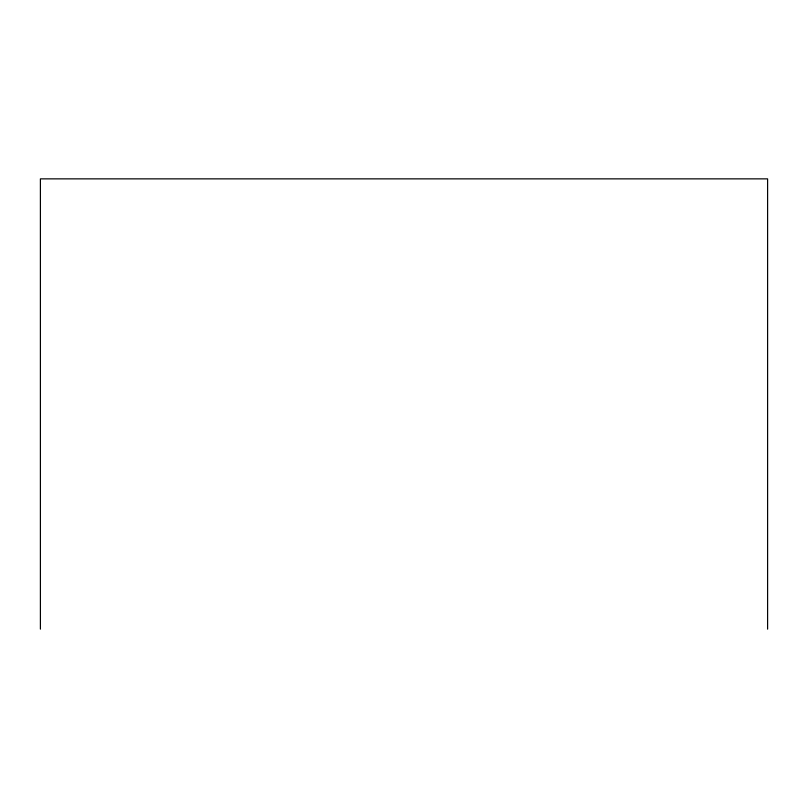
<?xml version="1.0" encoding="UTF-8"?>
<svg xmlns="http://www.w3.org/2000/svg" width="808" height="808" viewBox="0 0 808 808"><rect width="100%" height="100%" fill="white"/><g stroke="black" fill="none" stroke-linecap="round" stroke-linejoin="round"><path stroke-width="1.21" d="M767.6 629.139L767.6 178.861L40.4 178.861L40.4 629.139"/></g></svg>
